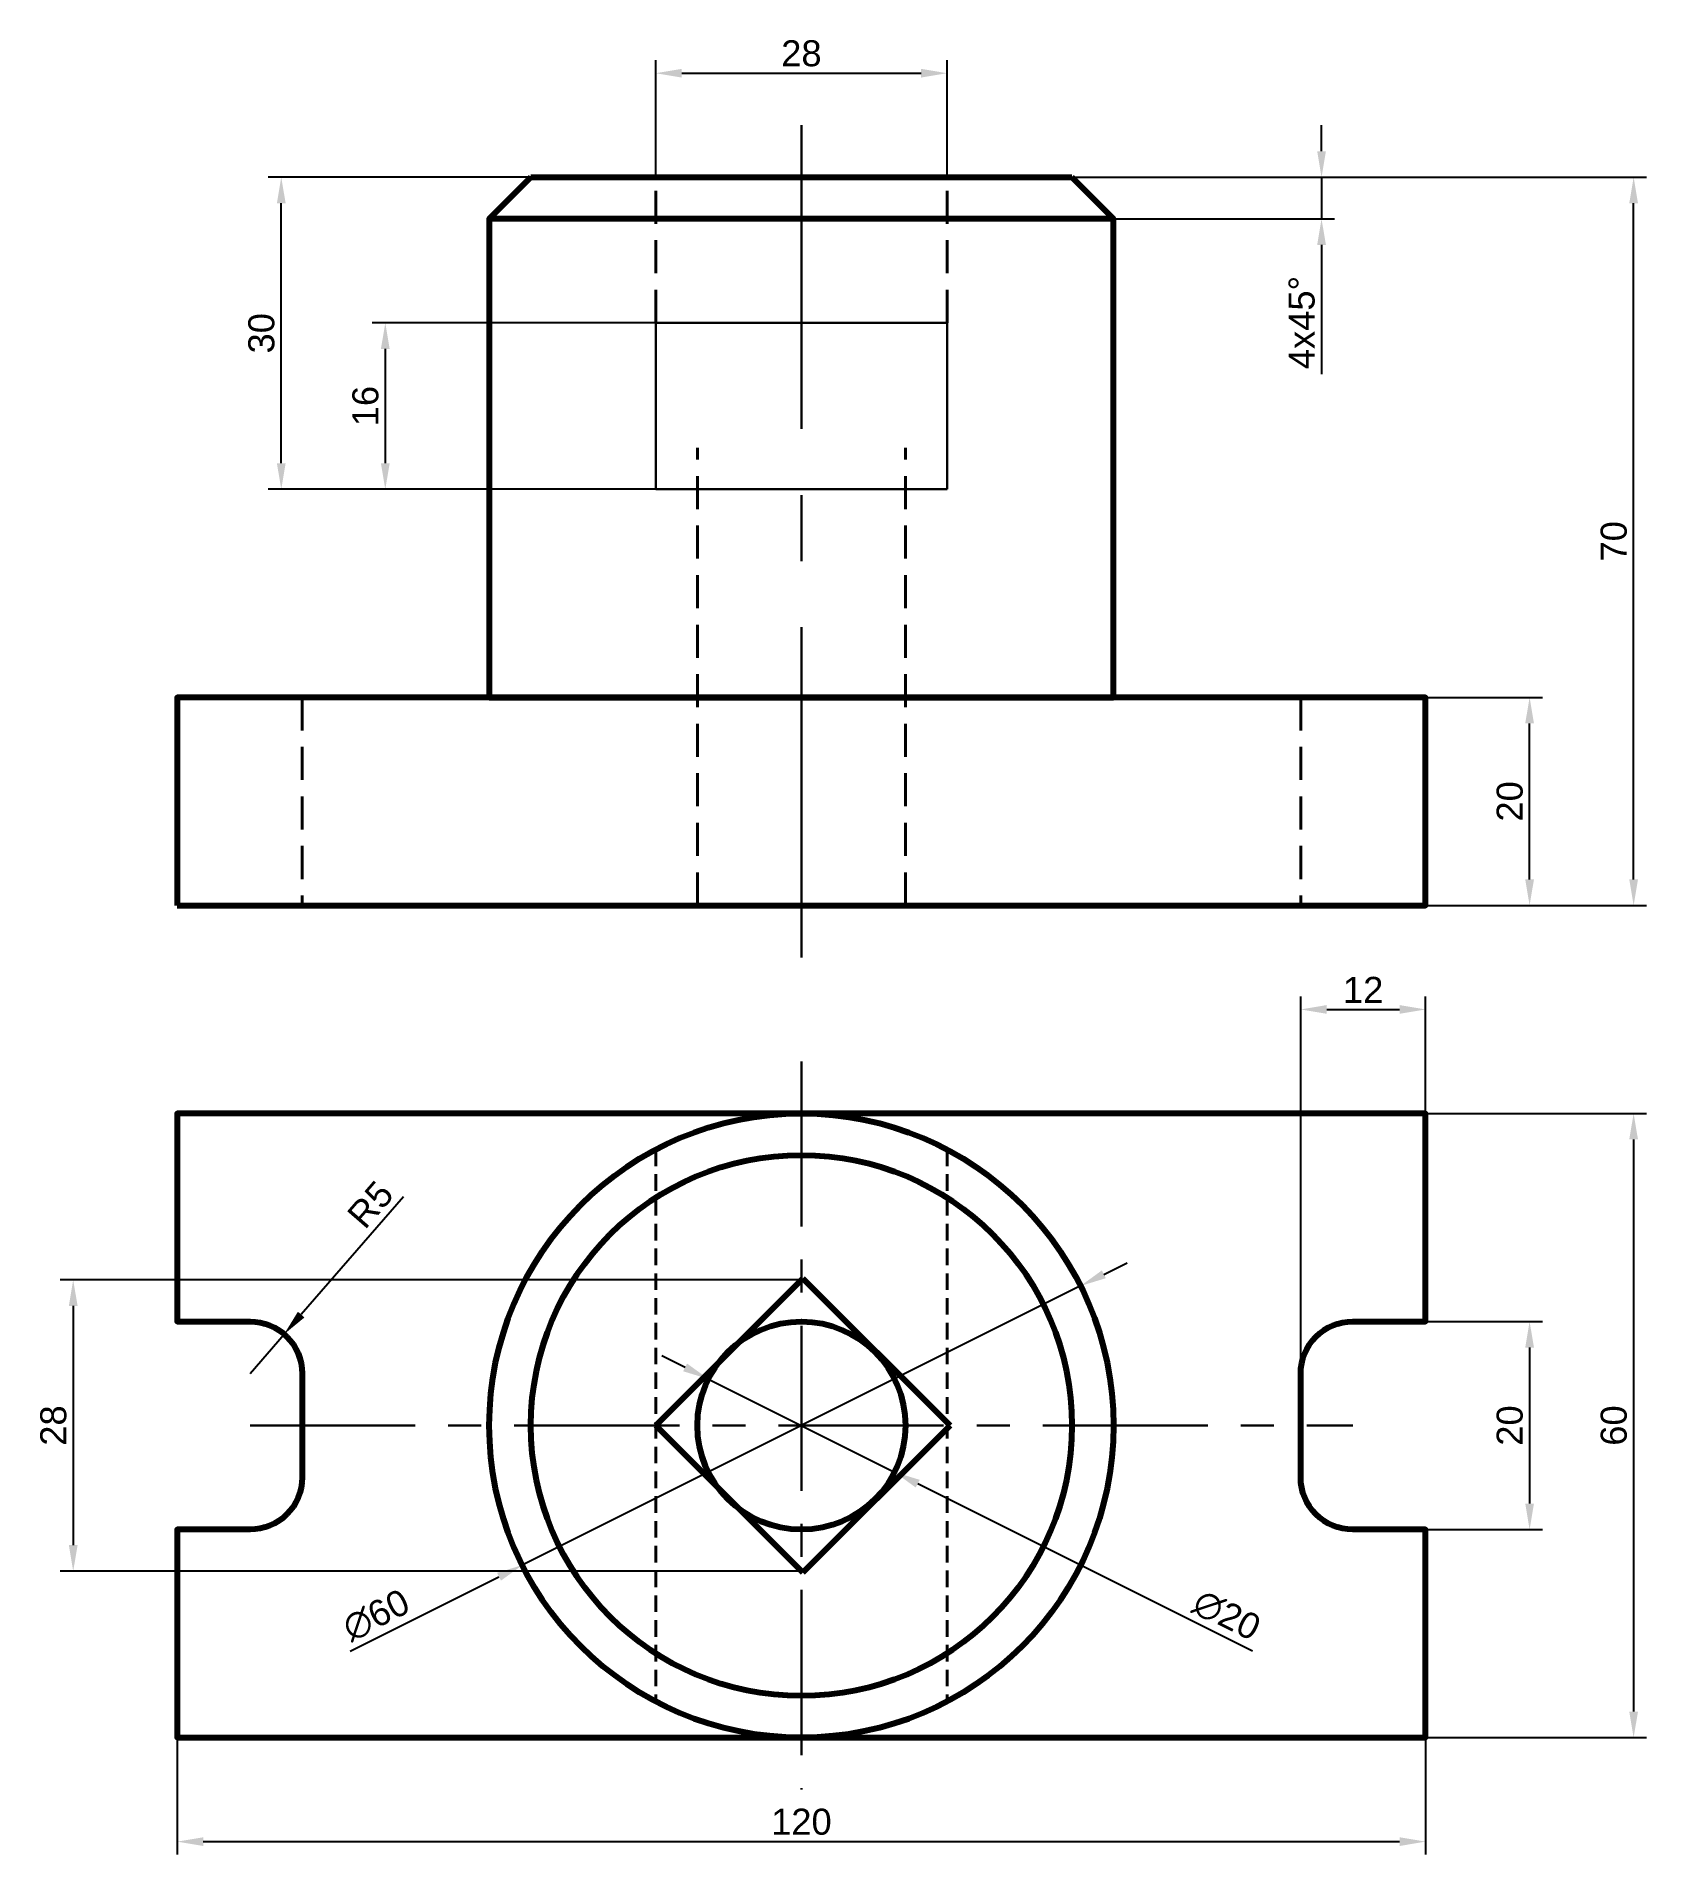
# Model space of a CAD drawing. Header units: millimetres. Extents: x 36 to 191, y 39 to 214.
import ezdxf

# ---------------------------------------------------------------- set-up
doc = ezdxf.new("R2010")
doc.units = ezdxf.units.MM
doc.linetypes.add('невидимая2', pattern=[4.7625, 3.175, -1.5875])
doc.linetypes.add('осевая', pattern=[50.8, 31.75, -6.35, 6.35, -6.35])
for name, color, linetype, lineweight in [('NEV', 7, 'невидимая2', 40), ('OSI', 7, 'осевая', 30), ('OSNV', 7, 'Continuous', 80)]:
    doc.layers.add(name, color=color, linetype=linetype, lineweight=lineweight)
doc.layers.add('Размеры', color=5, linetype='Continuous')
doc.styles.get("Standard").update_dxf_attribs({"font": 'arial.ttf'})
doc.dimstyles.new('Размер_1', dxfattribs={"dimtxt": 2.5, "dimasz": 2.5, "dimexe": 1.25, "dimexo": 0, "dimtad": 1, "dimtxsty": 'Standard', "dimcen": 2.5, "dimadec": 0, "dimazin": 0, "dimtfac": 1, "dimtmove": 0, "dimatfit": 3, "dimfxl": 1, "dimarcsym": 0})

# ---------------------------------------------------------------- blocks, each defined once
blk = doc.blocks.new('*D2')
at = {"layer": 'Defpoints', "color": 0, "transparency": 16777216}
for p in [(50, 50), (170, 50), (170, 40)]:
    blk.add_point(p, dxfattribs=at)
at = {"layer": 'Размеры', "color": 0, "lineweight": -2, "transparency": 16777216}
for p, q in [((50, 50), (50, 38.75)), ((170, 50), (170, 38.75)), ((52.5, 40), (167.5, 40))]:
    blk.add_line(p, q, dxfattribs=at)
at = {"layer": 'Размеры', "color": 0, "transparency": 16777216}
for points in [[(52.5, 40.42), (52.5, 39.58), (50, 40)], [(167.5, 40.42), (167.5, 39.58), (170, 40)]]:
    blk.add_solid(points, dxfattribs=at)
at = {"layer": 'Размеры', "color": 0, "transparency": 16777216, "insert": (110, 41.9), "char_height": 2.5, "attachment_point": 5}
blk.add_mtext('120', dxfattribs=at)
blk = doc.blocks.new('*D3')
at = {"layer": 'Defpoints', "color": 0, "transparency": 16777216}
for p in [(170, 110), (170, 50), (190, 50)]:
    blk.add_point(p, dxfattribs=at)
at = {"layer": 'Размеры', "color": 0, "lineweight": -2, "transparency": 16777216}
for p, q in [((170, 110), (191.25, 110)), ((190, 107.5), (190, 52.5)), ((170, 50), (191.25, 50))]:
    blk.add_line(p, q, dxfattribs=at)
at = {"layer": 'Размеры', "color": 0, "transparency": 16777216}
for points in [[(189.58, 107.5), (190.42, 107.5), (190, 110)], [(189.58, 52.5), (190.42, 52.5), (190, 50)]]:
    blk.add_solid(points, dxfattribs=at)
at = {"layer": 'Размеры', "color": 0, "transparency": 16777216, "insert": (188.1, 80), "char_height": 2.5, "attachment_point": 5, "rotation": 90}
blk.add_mtext('60', dxfattribs=at)
blk = doc.blocks.new('*D4')
at = {"layer": 'Defpoints', "color": 0, "transparency": 16777216}
for p in [(170, 90), (170, 70), (180, 70)]:
    blk.add_point(p, dxfattribs=at)
at = {"layer": 'Размеры', "color": 0, "lineweight": -2, "transparency": 16777216}
for p, q in [((170, 90), (181.25, 90)), ((180, 87.5), (180, 72.5)), ((170, 70), (181.25, 70))]:
    blk.add_line(p, q, dxfattribs=at)
at = {"layer": 'Размеры', "color": 0, "transparency": 16777216}
for points in [[(179.58, 87.5), (180.42, 87.5), (180, 90)], [(179.58, 72.5), (180.42, 72.5), (180, 70)]]:
    blk.add_solid(points, dxfattribs=at)
at = {"layer": 'Размеры', "color": 0, "transparency": 16777216, "insert": (178.1, 80), "char_height": 2.5, "attachment_point": 5, "rotation": 90}
blk.add_mtext('20', dxfattribs=at)
blk = doc.blocks.new('*D5')
at = {"layer": 'Defpoints', "color": 0, "transparency": 16777216}
for p in [(170, 120), (170, 90), (158, 80)]:
    blk.add_point(p, dxfattribs=at)
at = {"layer": 'Размеры', "color": 0, "lineweight": -2, "transparency": 16777216}
for p, q in [((158, 80), (158, 121.25)), ((170, 90), (170, 121.25)), ((160.5, 120), (167.5, 120))]:
    blk.add_line(p, q, dxfattribs=at)
at = {"layer": 'Размеры', "color": 0, "transparency": 16777216}
for points in [[(160.5, 120.42), (160.5, 119.58), (158, 120)], [(167.5, 120.42), (167.5, 119.58), (170, 120)]]:
    blk.add_solid(points, dxfattribs=at)
at = {"layer": 'Размеры', "color": 0, "transparency": 16777216, "insert": (164, 121.88), "char_height": 2.5, "attachment_point": 5}
blk.add_mtext('12', dxfattribs=at)
blk = doc.blocks.new('*D6')
at = {"layer": 'Defpoints', "color": 0, "transparency": 16777216}
for p in [(110, 94), (40, 66), (110, 66)]:
    blk.add_point(p, dxfattribs=at)
at = {"layer": 'Размеры', "color": 0, "lineweight": -2, "transparency": 16777216}
for p, q in [((110, 94), (38.75, 94)), ((40, 91.5), (40, 68.5)), ((110, 66), (38.75, 66))]:
    blk.add_line(p, q, dxfattribs=at)
at = {"layer": 'Размеры', "color": 0, "transparency": 16777216}
for points in [[(39.58, 91.5), (40.42, 91.5), (40, 94)], [(39.58, 68.5), (40.42, 68.5), (40, 66)]]:
    blk.add_solid(points, dxfattribs=at)
at = {"layer": 'Размеры', "color": 0, "transparency": 16777216, "insert": (38.1, 80), "char_height": 2.5, "attachment_point": 5, "rotation": 90}
blk.add_mtext('28', dxfattribs=at)
blk = doc.blocks.new('*D8')
at = {"layer": 'Defpoints', "color": 0, "transparency": 16777216}
for p in [(136, 200), (190, 200), (170, 130)]:
    blk.add_point(p, dxfattribs=at)
at = {"layer": 'Размеры', "color": 0, "lineweight": -2, "transparency": 16777216}
for p, q in [((136, 200), (191.25, 200)), ((190, 132.5), (190, 197.5)), ((170, 130), (191.25, 130))]:
    blk.add_line(p, q, dxfattribs=at)
at = {"layer": 'Размеры', "color": 0, "transparency": 16777216}
for points in [[(189.58, 197.5), (190.42, 197.5), (190, 200)], [(189.58, 132.5), (190.42, 132.5), (190, 130)]]:
    blk.add_solid(points, dxfattribs=at)
at = {"layer": 'Размеры', "color": 0, "transparency": 16777216, "insert": (188.1, 165), "char_height": 2.5, "attachment_point": 5, "rotation": 90}
blk.add_mtext('70', dxfattribs=at)
blk = doc.blocks.new('*D9')
at = {"layer": 'Defpoints', "color": 0, "transparency": 16777216}
for p in [(170, 150), (180, 150), (170, 130)]:
    blk.add_point(p, dxfattribs=at)
at = {"layer": 'Размеры', "color": 0, "lineweight": -2, "transparency": 16777216}
for p, q in [((170, 150), (181.25, 150)), ((180, 132.5), (180, 147.5)), ((170, 130), (181.25, 130))]:
    blk.add_line(p, q, dxfattribs=at)
at = {"layer": 'Размеры', "color": 0, "transparency": 16777216}
for points in [[(179.58, 147.5), (180.42, 147.5), (180, 150)], [(179.58, 132.5), (180.42, 132.5), (180, 130)]]:
    blk.add_solid(points, dxfattribs=at)
at = {"layer": 'Размеры', "color": 0, "transparency": 16777216, "insert": (178.1, 140), "char_height": 2.5, "attachment_point": 5, "rotation": 90}
blk.add_mtext('20', dxfattribs=at)
blk = doc.blocks.new('*D10')
at = {"layer": 'Defpoints', "color": 0, "transparency": 16777216}
for p in [(124, 210), (96, 200), (124, 200)]:
    blk.add_point(p, dxfattribs=at)
at = {"layer": 'Размеры', "color": 0, "lineweight": -2, "transparency": 16777216}
for p, q in [((96, 200), (96, 211.25)), ((98.5, 210), (121.5, 210)), ((124, 200), (124, 211.25))]:
    blk.add_line(p, q, dxfattribs=at)
at = {"layer": 'Размеры', "color": 0, "transparency": 16777216}
for points in [[(98.5, 210.42), (98.5, 209.58), (96, 210)], [(121.5, 210.42), (121.5, 209.58), (124, 210)]]:
    blk.add_solid(points, dxfattribs=at)
at = {"layer": 'Размеры', "color": 0, "transparency": 16777216, "insert": (110, 211.9), "char_height": 2.5, "attachment_point": 5}
blk.add_mtext('28', dxfattribs=at)
blk = doc.blocks.new('*D11')
at = {"layer": 'Defpoints', "color": 0, "transparency": 16777216}
for p in [(96, 186), (70, 170), (96, 170)]:
    blk.add_point(p, dxfattribs=at)
at = {"layer": 'Размеры', "color": 0, "lineweight": -2, "transparency": 16777216}
for p, q in [((96, 186), (68.75, 186)), ((70, 183.5), (70, 172.5)), ((96, 170), (68.75, 170))]:
    blk.add_line(p, q, dxfattribs=at)
at = {"layer": 'Размеры', "color": 0, "transparency": 16777216}
for points in [[(69.58, 183.5), (70.42, 183.5), (70, 186)], [(69.58, 172.5), (70.42, 172.5), (70, 170)]]:
    blk.add_solid(points, dxfattribs=at)
at = {"layer": 'Размеры', "color": 0, "transparency": 16777216, "insert": (68.1, 178), "char_height": 2.5, "attachment_point": 5, "rotation": 90}
blk.add_mtext('16', dxfattribs=at)
blk = doc.blocks.new('*D12')
at = {"layer": 'Defpoints', "color": 0, "transparency": 16777216}
for p in [(60, 200), (84, 200), (96, 170)]:
    blk.add_point(p, dxfattribs=at)
at = {"layer": 'Размеры', "color": 0, "lineweight": -2, "transparency": 16777216}
for p, q in [((84, 200), (58.75, 200)), ((60, 172.5), (60, 197.5)), ((96, 170), (58.75, 170))]:
    blk.add_line(p, q, dxfattribs=at)
at = {"layer": 'Размеры', "color": 0, "transparency": 16777216}
for points in [[(59.58, 197.5), (60.42, 197.5), (60, 200)], [(59.58, 172.5), (60.42, 172.5), (60, 170)]]:
    blk.add_solid(points, dxfattribs=at)
at = {"layer": 'Размеры', "color": 0, "transparency": 16777216, "insert": (58.1, 185), "char_height": 2.5, "attachment_point": 5, "rotation": 90}
blk.add_mtext('30', dxfattribs=at)
blk = doc.blocks.new('*D13')
at = {"layer": 'Defpoints', "color": 0, "transparency": 16777216}
for p in [(60.27, 88.78), (57, 85)]:
    blk.add_point(p, dxfattribs=at)
at = {"layer": 'Размеры', "color": 0, "lineweight": -2, "transparency": 16777216}
for p, q in [((71.74, 102), (61.91, 90.67)), ((57, 85), (60.27, 88.78))]:
    blk.add_line(p, q, dxfattribs=at)
at = {"layer": 'Размеры', "color": 0, "transparency": 16777216}
blk.add_solid([(61.6, 90.94), (62.23, 90.39), (60.27, 88.78)], dxfattribs=at)
at = {"layer": 'Размеры', "color": 0, "transparency": 16777216, "insert": (68.57, 101.24), "char_height": 2.5, "attachment_point": 5, "rotation": 49.0856}
blk.add_mtext('R5', dxfattribs=at)
blk = doc.blocks.new('*D14')
at = {"layer": 'Defpoints', "color": 0, "transparency": 16777216}
for p in [(136.83, 93.42), (83.17, 66.58)]:
    blk.add_point(p, dxfattribs=at)
at = {"layer": 'Размеры', "color": 0, "lineweight": -2, "transparency": 16777216}
for p, q in [((139.07, 94.53), (141.3, 95.65)), ((136.83, 93.42), (83.17, 66.58)), ((66.63, 58.31), (80.93, 65.47))]:
    blk.add_line(p, q, dxfattribs=at)
at = {"layer": 'Размеры', "color": 0, "transparency": 16777216}
for points in [[(138.88, 94.91), (139.26, 94.16), (136.83, 93.42)], [(80.74, 65.84), (81.12, 65.09), (83.17, 66.58)]]:
    blk.add_solid(points, dxfattribs=at)
at = {"layer": 'Размеры', "color": 0, "transparency": 16777216, "insert": (69.12, 61.76), "char_height": 2.5, "attachment_point": 5, "rotation": 26.5651}
blk.add_mtext('∅60', dxfattribs=at)
blk = doc.blocks.new('*D15')
at = {"layer": 'Defpoints', "color": 0, "transparency": 16777216}
for p in [(101.06, 84.47), (118.94, 75.53)]:
    blk.add_point(p, dxfattribs=at)
at = {"layer": 'Размеры', "color": 0, "lineweight": -2, "transparency": 16777216}
for p, q in [((98.82, 85.59), (96.58, 86.71)), ((101.06, 84.47), (118.94, 75.53)), ((153.37, 58.31), (121.18, 74.41))]:
    blk.add_line(p, q, dxfattribs=at)
at = {"layer": 'Размеры', "color": 0, "transparency": 16777216}
for points in [[(99.01, 85.96), (98.63, 85.22), (101.06, 84.47)], [(121.37, 74.78), (120.99, 74.04), (118.94, 75.53)]]:
    blk.add_solid(points, dxfattribs=at)
at = {"layer": 'Размеры', "color": 0, "transparency": 16777216, "insert": (150.88, 61.76), "char_height": 2.5, "attachment_point": 5, "rotation": 333.4349}
blk.add_mtext('∅20', dxfattribs=at)
blk = doc.blocks.new('*D16')
at = {"layer": 'Defpoints', "color": 0, "transparency": 16777216}
for p in [(136, 200), (140, 196), (160, 196)]:
    blk.add_point(p, dxfattribs=at)
at = {"layer": 'Размеры', "color": 0, "lineweight": -2, "transparency": 16777216}
for p, q in [((160, 202.5), (160, 205)), ((136, 200), (161.25, 200)), ((160, 200), (160, 196)), ((140, 196), (161.25, 196)), ((160, 193.5), (160, 181.06))]:
    blk.add_line(p, q, dxfattribs=at)
at = {"layer": 'Размеры', "color": 0, "transparency": 16777216}
for points in [[(159.58, 202.5), (160.42, 202.5), (160, 200)], [(159.58, 193.5), (160.42, 193.5), (160, 196)]]:
    blk.add_solid(points, dxfattribs=at)
at = {"layer": 'Размеры', "color": 0, "transparency": 16777216, "insert": (158.1, 186.03), "char_height": 2.5, "attachment_point": 5, "rotation": 90}
blk.add_mtext('4x45°', dxfattribs=at)

msp = doc.modelspace()

# ---------------------------------------------------------------- linework, layer by layer
at = {"layer": 'NEV'}
for p, q in [((96, 186), (96, 200)), ((124, 186), (124, 200)), ((100, 130), (100, 174)), ((120, 130), (120, 174)), ((62, 150), (62, 130)), ((158, 150), (158, 130))]:
    msp.add_line(p, q, dxfattribs=at)
at = {"layer": 'NEV', "ltscale": 0.5}
for p, q in [((96, 106.533), (96, 53.467)), ((124, 106.533), (124, 53.467))]:
    msp.add_line(p, q, dxfattribs=at)
at = {"layer": 'OSI'}
msp.add_line((110, 125), (110, 205), dxfattribs=at)
at = {"layer": 'OSI', "ltscale": 0.5}
for p, q in [((110, 115), (110, 45)), ((57, 80), (163, 80))]:
    msp.add_line(p, q, dxfattribs=at)
at = {"layer": 'OSI'}
msp.add_lwpolyline([(110, 170), (124, 170), (124, 186), (110, 186), (96, 186), (96, 170)], close=True, dxfattribs=at)
at = {"layer": 'OSNV'}
for p, q in [((80, 196), (84, 200)), ((84, 200), (136, 200)), ((136, 200), (140, 196)), ((96, 80), (110.142, 94.142)), ((110.142, 94.142), (124.284, 80)), ((110.142, 65.858), (96, 80)), ((124.284, 80), (110.142, 65.858))]:
    msp.add_line(p, q, dxfattribs=at)
for points in [[(80, 150), (140, 150), (140, 196), (80, 196)], [(50, 130), (170, 130), (170, 150), (50, 150)]]:
    msp.add_lwpolyline(points, close=True, dxfattribs=at)
msp.add_lwpolyline([(110, 110), (50, 110), (50, 90), (57, 90, -0.4142136), (62, 85), (62, 75, -0.4142136), (57, 70), (50, 70), (50, 50), (110, 50), (170, 50), (170, 70), (163, 70, -0.4142136), (158, 75), (158, 85, -0.4142136), (163, 90), (170, 90), (170, 110)], format="xyb", close=True, dxfattribs=at)
for radius in [30, 26, 10]:
    msp.add_circle((110, 80), radius, dxfattribs=at)

# ---------------------------------------------------------------- dimensions: what is measured, and where the dimension line sits
at = {"layer": 'Размеры'}
for base, p1, p2, picture, middle in [((124, 210), (96, 200), (124, 200), '*D10', (110, 211.901)), ((170, 120), (158, 80), (170, 90), '*D5', (164, 121.88)), ((170, 40), (50, 50), (170, 50), '*D2', (110, 41.901))]:
    dim = msp.add_linear_dim(base=base, p1=p1, p2=p2, dimstyle='Размер_1', dxfattribs=at)
    dim.commit()
    dim.dimension.update_dxf_attribs({"geometry": picture, "text_midpoint": middle})
dim = msp.add_linear_dim(base=(160, 196), p1=(136, 200), p2=(140, 196), angle=90, text='4x45°', dimstyle='Размер_1', dxfattribs=at)
dim.commit()
dim.dimension.update_dxf_attribs({"geometry": '*D16', "text_midpoint": (158.104, 186.028)})
for base, p1, p2, picture, middle in [((60, 200), (96, 170), (84, 200), '*D12', (58.098, 185)), ((190, 200), (170, 130), (136, 200), '*D8', (188.099, 165)), ((70, 170), (96, 186), (96, 170), '*D11', (68.099, 178)), ((180, 150), (170, 130), (170, 150), '*D9', (178.099, 140)), ((190, 50), (170, 110), (170, 50), '*D3', (188.099, 80)), ((40, 66), (110, 94), (110, 66), '*D6', (38.099, 80)), ((180, 70), (170, 90), (170, 70), '*D4', (178.099, 80))]:
    dim = msp.add_linear_dim(base=base, p1=p1, p2=p2, angle=90, dimstyle='Размер_1', dxfattribs=at)
    dim.commit()
    dim.dimension.update_dxf_attribs({"geometry": picture, "text_midpoint": middle})
dim = msp.add_radius_dim(center=(57, 85), mpoint=(60.275, 88.778), dimstyle='Размер_1', dxfattribs=at)
dim.commit()
dim.dimension.update_dxf_attribs({"geometry": '*D13', "text_midpoint": (70, 100), "dimtype": 164})
for p1, p2, picture, middle in [((136.833, 93.416), (83.167, 66.584), '*D14', (70, 60)), ((101.056, 84.472), (118.944, 75.528), '*D15', (150, 60))]:
    dim = msp.add_diameter_dim_2p(p1=p1, p2=p2, dimstyle='Размер_1', dxfattribs=at)
    dim.commit()
    dim.dimension.update_dxf_attribs({"geometry": picture, "text_midpoint": middle, "dimtype": 163})

doc.saveas('drawing.dxf')
